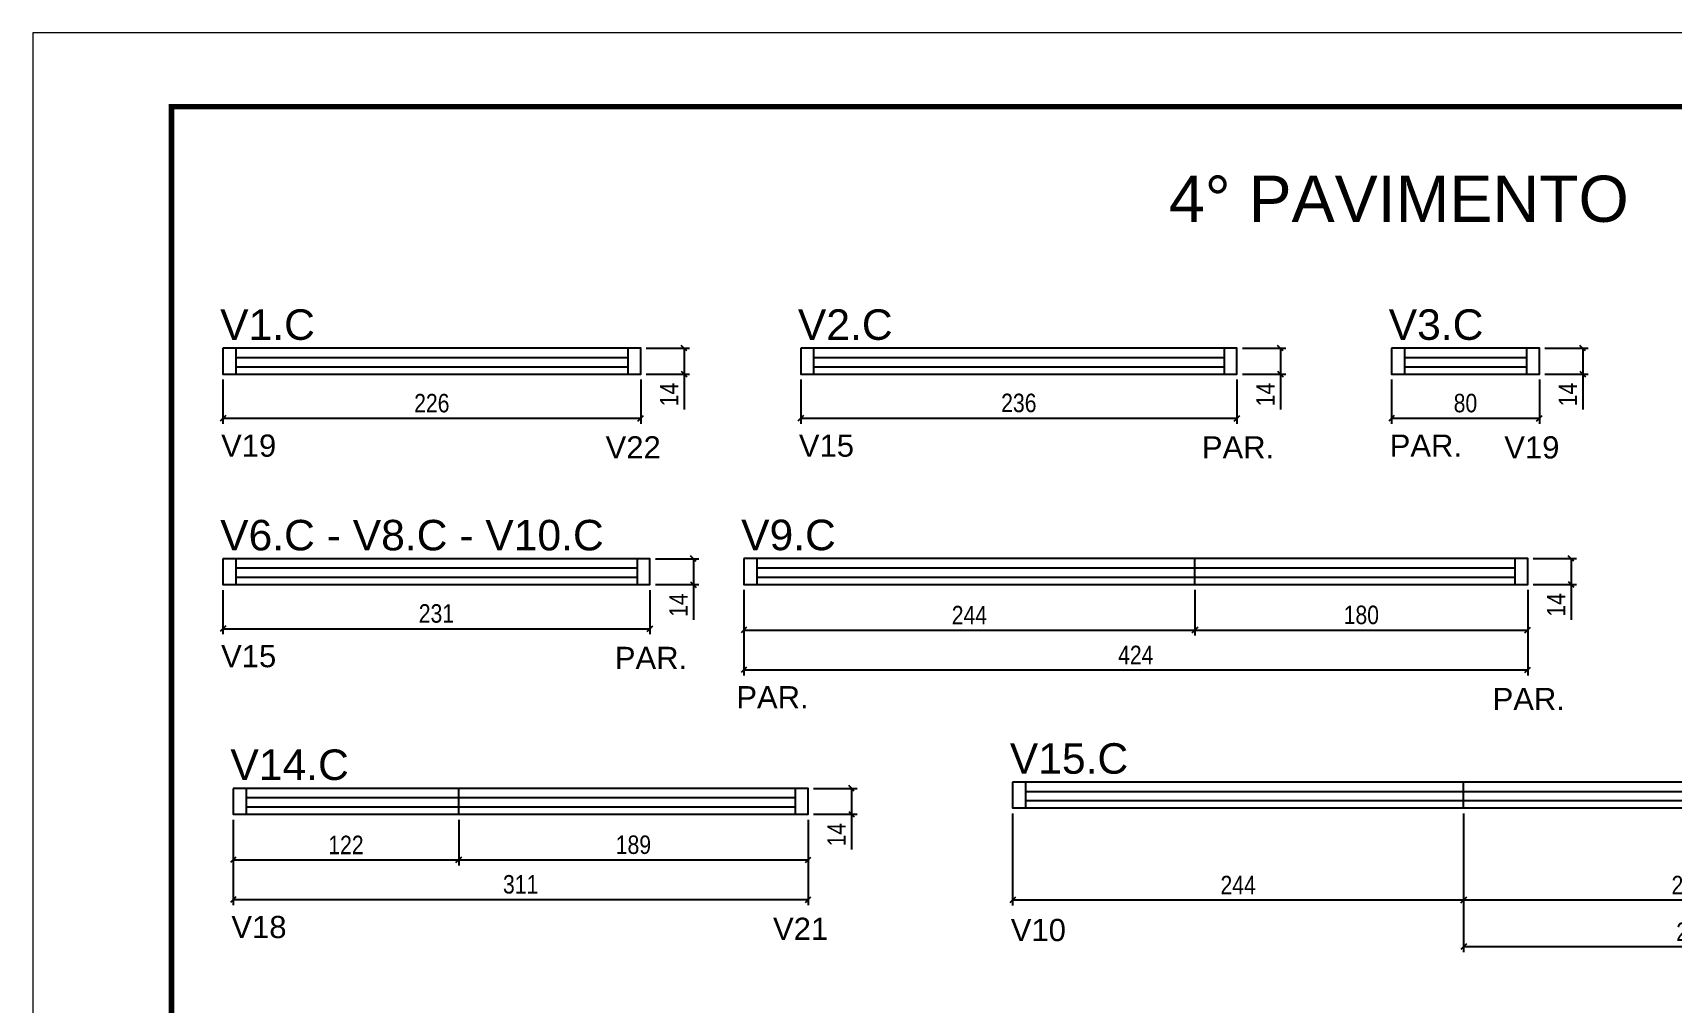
# Model space of a CAD drawing. Extents: x 2489 to 8743, y 745 to 4092.
# Drawn here: x 5673 to 6560, y 2419 to 2944 of the extents above; entities that cross this region are included whole.
import ezdxf

# ---------------------------------------------------------------- set-up
doc = ezdxf.new("R2010")
doc.units = 0
doc.linetypes.add('DASHED', pattern=[0.75, 0.5, -0.25])
for name, color, linetype in [('5', 5, 'Continuous'), ('COTA', 241, 'Continuous'), ('NOMENCLATURA', 7, 'Continuous'), ('Painéis', 200, 'Continuous'), ('SARR_2.2x7', 40, 'Continuous'), ('SARR_EDITAR', 141, 'Continuous')]:
    doc.layers.add(name, color=color, linetype=linetype)
doc.layers.add('Folhas', color=255, linetype='Continuous', lineweight=9)
doc.layers.add('SARRAFO DE PRESSAO', color=251, linetype='DASHED', lineweight=9)
doc.styles.add('ARIAL', font='arial.ttf')
doc.styles.add('COTA TECNICA', font='techl___.ttf', dxfattribs={"height": 10})
doc.styles.add('COTA TECNICA-50', font='techl___.ttf', dxfattribs={"height": 10})
doc.styles.get("Standard").update_dxf_attribs({"font": 'arial.ttf'})
doc.dimstyles.new('COTA PAINEL-50', dxfattribs={"dimtxt": 10, "dimasz": 3, "dimexe": 3, "dimexo": 3, "dimgap": 3, "dimtad": 1, "dimdec": 1, "dimzin": 12, "dimdsep": 46, "dimtxsty": 'COTA TECNICA-50', "dimblk1": 'OBLIQUE', "dimblk2": 'OBLIQUE', "dimsah": 1, "dimcen": 0.9, "dimclrd": 4, "dimclre": 4, "dimclrt": 240, "dimadec": 1, "dimazin": 3, "dimtfac": 1, "dimtdec": 1, "dimtmove": 0, "dimatfit": 3, "dimfxl": 1, "dimtolj": 1, "dimtzin": 12, "dimarcsym": 0})
doc.dimstyles.new('PAINEL', dxfattribs={"dimtxt": 10, "dimasz": 3, "dimexe": 3, "dimexo": 3, "dimgap": 3, "dimtad": 1, "dimdec": 1, "dimzin": 12, "dimdsep": 46, "dimtxsty": 'COTA TECNICA', "dimblk1": 'OBLIQUE', "dimblk2": 'OBLIQUE', "dimsah": 1, "dimcen": 0.9, "dimclrd": 4, "dimclre": 4, "dimclrt": 240, "dimadec": 1, "dimazin": 3, "dimtfac": 1, "dimtdec": 1, "dimtmove": 0, "dimatfit": 3, "dimfxl": 1, "dimtolj": 1, "dimtzin": 12, "dimarcsym": 0})

# ---------------------------------------------------------------- blocks, each defined once
blk = doc.blocks.new('9999999999')
at = {"layer": 'Folhas'}
blk.add_lwpolyline([(98138.98, 34190.21), (99623.98, 34190.21), (99623.98, 35240.21), (98138.98, 35240.21)], close=True, dxfattribs=at)
at = {"layer": 'Folhas', "color": 30, "const_width": 3}
blk.add_lwpolyline([(98213.98, 34230.21), (99583.98, 34230.21), (99583.98, 35200.21), (98213.98, 35200.21)], close=True, dxfattribs=at)
blk = doc.blocks.new('_Oblique')
at = {"color": 0, "linetype": 'ByBlock', "lineweight": -2}
blk.add_line((-0.5, -0.5), (0.5, 0.5), dxfattribs=at)
blk = doc.blocks.new('*D105')
at = {"layer": 'COTA', "color": 4, "linetype": 'ByBlock', "lineweight": -2, "transparency": 16777216}
for p, q in [((5775.81, 2755.89), (5775.81, 2732.01)), ((6001.81, 2755.89), (6001.81, 2732.01)), ((5775.81, 2735.01), (6001.81, 2735.01))]:
    blk.add_line(p, q, dxfattribs=at)
at = {"layer": 'Defpoints', "color": 0, "linetype": 'ByBlock', "transparency": 16777216}
for p in [(5775.81, 2758.89), (6001.81, 2758.89), (6001.81, 2735.01)]:
    blk.add_point(p, dxfattribs=at)
at = {"layer": 'COTA', "color": 4, "linetype": 'ByBlock', "lineweight": -2, "transparency": 16777216, "xscale": 3, "yscale": 3, "zscale": 3, "rotation": 180}
blk.add_blockref('_Oblique', (5775.81, 2735.01), dxfattribs=at)
at = {"layer": 'COTA', "color": 4, "linetype": 'ByBlock', "lineweight": -2, "transparency": 16777216, "xscale": 3, "yscale": 3, "zscale": 3}
blk.add_blockref('_Oblique', (6001.81, 2735.01), dxfattribs=at)
at = {"layer": 'COTA', "color": 240, "linetype": 'ByBlock', "transparency": 16777216, "insert": (5888.81, 2743.12), "char_height": 10, "attachment_point": 5, "style": 'COTA TECNICA-50'}
blk.add_mtext('\\A1;226', dxfattribs=at)
blk = doc.blocks.new('*D106')
at = {"layer": 'COTA', "color": 4, "lineweight": -2, "transparency": 16777216}
for p, q in [((6004.81, 2772.89), (6028.29, 2772.89)), ((6025.29, 2772.89), (6025.29, 2758.89)), ((6004.81, 2758.89), (6028.29, 2758.89)), ((6025.29, 2758.89), (6025.29, 2739.78))]:
    blk.add_line(p, q, dxfattribs=at)
at = {"layer": 'Defpoints', "color": 0, "transparency": 16777216}
for p in [(6001.81, 2772.89), (6001.81, 2758.89), (6025.29, 2758.89)]:
    blk.add_point(p, dxfattribs=at)
at = {"layer": 'COTA', "color": 4, "lineweight": -2, "transparency": 16777216, "xscale": 3, "yscale": 3, "zscale": 3}
for p, rotation in [((6025.29, 2772.89), 90), ((6025.29, 2758.89), 270)]:
    blk.add_blockref('_Oblique', p, dxfattribs=dict(at, rotation=rotation))
at = {"layer": 'COTA', "color": 240, "transparency": 16777216, "insert": (6017.21, 2747.83), "char_height": 10, "attachment_point": 5, "rotation": 90, "style": 'COTA TECNICA'}
blk.add_mtext('\\A1;14', dxfattribs=at)
blk = doc.blocks.new('*D107')
at = {"layer": 'COTA', "color": 4, "linetype": 'ByBlock', "lineweight": -2, "transparency": 16777216}
for p, q in [((6088.35, 2755.89), (6088.35, 2732.01)), ((6324.35, 2755.89), (6324.35, 2732.01)), ((6088.35, 2735.01), (6324.35, 2735.01))]:
    blk.add_line(p, q, dxfattribs=at)
at = {"layer": 'Defpoints', "color": 0, "linetype": 'ByBlock', "transparency": 16777216}
for p in [(6088.35, 2758.89), (6324.35, 2758.89), (6324.35, 2735.01)]:
    blk.add_point(p, dxfattribs=at)
at = {"layer": 'COTA', "color": 4, "linetype": 'ByBlock', "lineweight": -2, "transparency": 16777216, "xscale": 3, "yscale": 3, "zscale": 3, "rotation": 180}
blk.add_blockref('_Oblique', (6088.35, 2735.01), dxfattribs=at)
at = {"layer": 'COTA', "color": 4, "linetype": 'ByBlock', "lineweight": -2, "transparency": 16777216, "xscale": 3, "yscale": 3, "zscale": 3}
blk.add_blockref('_Oblique', (6324.35, 2735.01), dxfattribs=at)
at = {"layer": 'COTA', "color": 240, "linetype": 'ByBlock', "transparency": 16777216, "insert": (6206.35, 2743.23), "char_height": 10, "attachment_point": 5, "style": 'COTA TECNICA-50'}
blk.add_mtext('\\A1;236', dxfattribs=at)
blk = doc.blocks.new('*D185')
at = {"layer": 'COTA', "color": 4, "lineweight": -2, "transparency": 16777216}
for p, q in [((6327.35, 2772.89), (6350.82, 2772.89)), ((6347.82, 2772.89), (6347.82, 2758.89)), ((6327.35, 2758.89), (6350.82, 2758.89)), ((6347.82, 2758.89), (6347.82, 2739.78))]:
    blk.add_line(p, q, dxfattribs=at)
at = {"layer": 'Defpoints', "color": 0, "transparency": 16777216}
for p in [(6324.35, 2772.89), (6324.35, 2758.89), (6347.82, 2758.89)]:
    blk.add_point(p, dxfattribs=at)
at = {"layer": 'COTA', "color": 4, "lineweight": -2, "transparency": 16777216, "xscale": 3, "yscale": 3, "zscale": 3}
for p, rotation in [((6347.82, 2772.89), 90), ((6347.82, 2758.89), 270)]:
    blk.add_blockref('_Oblique', p, dxfattribs=dict(at, rotation=rotation))
at = {"layer": 'COTA', "color": 240, "transparency": 16777216, "insert": (6339.75, 2747.83), "char_height": 10, "attachment_point": 5, "rotation": 90, "style": 'COTA TECNICA'}
blk.add_mtext('\\A1;14', dxfattribs=at)
blk = doc.blocks.new('*D186')
at = {"layer": 'COTA', "color": 4, "linetype": 'ByBlock', "lineweight": -2, "transparency": 16777216}
for p, q in [((6407.94, 2755.89), (6407.94, 2732.01)), ((6487.94, 2755.89), (6487.94, 2732.01)), ((6407.94, 2735.01), (6487.94, 2735.01))]:
    blk.add_line(p, q, dxfattribs=at)
at = {"layer": 'Defpoints', "color": 0, "linetype": 'ByBlock', "transparency": 16777216}
for p in [(6407.94, 2758.89), (6487.94, 2758.89), (6487.94, 2735.01)]:
    blk.add_point(p, dxfattribs=at)
at = {"layer": 'COTA', "color": 4, "linetype": 'ByBlock', "lineweight": -2, "transparency": 16777216, "xscale": 3, "yscale": 3, "zscale": 3, "rotation": 180}
blk.add_blockref('_Oblique', (6407.94, 2735.01), dxfattribs=at)
at = {"layer": 'COTA', "color": 4, "linetype": 'ByBlock', "lineweight": -2, "transparency": 16777216, "xscale": 3, "yscale": 3, "zscale": 3}
blk.add_blockref('_Oblique', (6487.94, 2735.01), dxfattribs=at)
at = {"layer": 'COTA', "color": 240, "linetype": 'ByBlock', "transparency": 16777216, "insert": (6447.94, 2743.14), "char_height": 10, "attachment_point": 5, "style": 'COTA TECNICA-50'}
blk.add_mtext('\\A1;80', dxfattribs=at)
blk = doc.blocks.new('*D187')
at = {"layer": 'COTA', "color": 4, "lineweight": -2, "transparency": 16777216}
for p, q in [((6490.94, 2772.89), (6514.41, 2772.89)), ((6511.41, 2772.89), (6511.41, 2758.89)), ((6490.94, 2758.89), (6514.41, 2758.89)), ((6511.41, 2758.89), (6511.41, 2739.78))]:
    blk.add_line(p, q, dxfattribs=at)
at = {"layer": 'Defpoints', "color": 0, "transparency": 16777216}
for p in [(6487.94, 2772.89), (6487.94, 2758.89), (6511.41, 2758.89)]:
    blk.add_point(p, dxfattribs=at)
at = {"layer": 'COTA', "color": 4, "lineweight": -2, "transparency": 16777216, "xscale": 3, "yscale": 3, "zscale": 3}
for p, rotation in [((6511.41, 2772.89), 90), ((6511.41, 2758.89), 270)]:
    blk.add_blockref('_Oblique', p, dxfattribs=dict(at, rotation=rotation))
at = {"layer": 'COTA', "color": 240, "transparency": 16777216, "insert": (6503.34, 2747.83), "char_height": 10, "attachment_point": 5, "rotation": 90, "style": 'COTA TECNICA'}
blk.add_mtext('\\A1;14', dxfattribs=at)
blk = doc.blocks.new('*D192')
at = {"layer": 'COTA', "color": 4, "linetype": 'ByBlock', "lineweight": -2, "transparency": 16777216}
for p, q in [((5775.81, 2641.99), (5775.81, 2618.11)), ((6006.81, 2641.99), (6006.81, 2618.11)), ((5775.81, 2621.11), (6006.81, 2621.11))]:
    blk.add_line(p, q, dxfattribs=at)
at = {"layer": 'Defpoints', "color": 0, "linetype": 'ByBlock', "transparency": 16777216}
for p in [(5775.81, 2644.99), (6006.81, 2644.99), (6006.81, 2621.11)]:
    blk.add_point(p, dxfattribs=at)
at = {"layer": 'COTA', "color": 4, "linetype": 'ByBlock', "lineweight": -2, "transparency": 16777216, "xscale": 3, "yscale": 3, "zscale": 3, "rotation": 180}
blk.add_blockref('_Oblique', (5775.81, 2621.11), dxfattribs=at)
at = {"layer": 'COTA', "color": 4, "linetype": 'ByBlock', "lineweight": -2, "transparency": 16777216, "xscale": 3, "yscale": 3, "zscale": 3}
blk.add_blockref('_Oblique', (6006.81, 2621.11), dxfattribs=at)
at = {"layer": 'COTA', "color": 240, "linetype": 'ByBlock', "transparency": 16777216, "insert": (5891.31, 2629.33), "char_height": 10, "attachment_point": 5, "style": 'COTA TECNICA-50'}
blk.add_mtext('\\A1;231', dxfattribs=at)
blk = doc.blocks.new('*D193')
at = {"layer": 'COTA', "color": 4, "lineweight": -2, "transparency": 16777216}
for p, q in [((6009.81, 2658.99), (6033.29, 2658.99)), ((6030.29, 2658.99), (6030.29, 2644.99)), ((6009.81, 2644.99), (6033.29, 2644.99)), ((6030.29, 2644.99), (6030.29, 2625.88))]:
    blk.add_line(p, q, dxfattribs=at)
at = {"layer": 'Defpoints', "color": 0, "transparency": 16777216}
for p in [(6006.81, 2658.99), (6006.81, 2644.99), (6030.29, 2644.99)]:
    blk.add_point(p, dxfattribs=at)
at = {"layer": 'COTA', "color": 4, "lineweight": -2, "transparency": 16777216, "xscale": 3, "yscale": 3, "zscale": 3}
for p, rotation in [((6030.29, 2658.99), 90), ((6030.29, 2644.99), 270)]:
    blk.add_blockref('_Oblique', p, dxfattribs=dict(at, rotation=rotation))
at = {"layer": 'COTA', "color": 240, "transparency": 16777216, "insert": (6022.21, 2633.93), "char_height": 10, "attachment_point": 5, "rotation": 90, "style": 'COTA TECNICA'}
blk.add_mtext('\\A1;14', dxfattribs=at)
blk = doc.blocks.new('*D196')
at = {"layer": 'COTA', "color": 4, "linetype": 'ByBlock', "lineweight": -2, "transparency": 16777216}
for p, q in [((6057.62, 2642.1), (6057.62, 2595.88)), ((6481.62, 2642.1), (6481.62, 2595.88)), ((6057.62, 2598.88), (6481.62, 2598.88))]:
    blk.add_line(p, q, dxfattribs=at)
at = {"layer": 'Defpoints', "color": 0, "linetype": 'ByBlock', "transparency": 16777216}
for p in [(6057.62, 2645.1), (6481.62, 2645.1), (6481.62, 2598.88)]:
    blk.add_point(p, dxfattribs=at)
at = {"layer": 'COTA', "color": 4, "linetype": 'ByBlock', "lineweight": -2, "transparency": 16777216, "xscale": 3, "yscale": 3, "zscale": 3, "rotation": 180}
blk.add_blockref('_Oblique', (6057.62, 2598.88), dxfattribs=at)
at = {"layer": 'COTA', "color": 4, "linetype": 'ByBlock', "lineweight": -2, "transparency": 16777216, "xscale": 3, "yscale": 3, "zscale": 3}
blk.add_blockref('_Oblique', (6481.62, 2598.88), dxfattribs=at)
at = {"layer": 'COTA', "color": 240, "linetype": 'ByBlock', "transparency": 16777216, "insert": (6269.62, 2606.95), "char_height": 10, "attachment_point": 5, "style": 'COTA TECNICA-50'}
blk.add_mtext('\\A1;424', dxfattribs=at)
blk = doc.blocks.new('*D197')
at = {"layer": 'COTA', "color": 4, "lineweight": -2, "transparency": 16777216}
for p, q in [((6484.62, 2659.1), (6508.1, 2659.1)), ((6505.1, 2659.1), (6505.1, 2645.1)), ((6484.62, 2645.1), (6508.1, 2645.1)), ((6505.1, 2645.1), (6505.1, 2625.98))]:
    blk.add_line(p, q, dxfattribs=at)
at = {"layer": 'Defpoints', "color": 0, "transparency": 16777216}
for p in [(6481.62, 2659.1), (6481.62, 2645.1), (6505.1, 2645.1)]:
    blk.add_point(p, dxfattribs=at)
at = {"layer": 'COTA', "color": 4, "lineweight": -2, "transparency": 16777216, "xscale": 3, "yscale": 3, "zscale": 3}
for p, rotation in [((6505.1, 2659.1), 90), ((6505.1, 2645.1), 270)]:
    blk.add_blockref('_Oblique', p, dxfattribs=dict(at, rotation=rotation))
at = {"layer": 'COTA', "color": 240, "transparency": 16777216, "insert": (6497.03, 2634.04), "char_height": 10, "attachment_point": 5, "rotation": 90, "style": 'COTA TECNICA'}
blk.add_mtext('\\A1;14', dxfattribs=at)
blk = doc.blocks.new('*D48')
at = {"layer": 'Defpoints', "color": 0, "transparency": 16777216}
for p in [(6057.62, 2645.1), (6301.62, 2645.1), (6301.62, 2620.43)]:
    blk.add_point(p, dxfattribs=at)
at = {"layer": 'Painéis', "color": 4, "lineweight": -2, "transparency": 16777216}
for p, q in [((6057.62, 2642.1), (6057.62, 2617.43)), ((6301.62, 2642.1), (6301.62, 2617.43)), ((6057.62, 2620.43), (6301.62, 2620.43))]:
    blk.add_line(p, q, dxfattribs=at)
at = {"layer": 'Painéis', "color": 4, "lineweight": -2, "transparency": 16777216, "xscale": 3, "yscale": 3, "zscale": 3, "rotation": 180}
blk.add_blockref('_Oblique', (6057.62, 2620.43), dxfattribs=at)
at = {"layer": 'Painéis', "color": 4, "lineweight": -2, "transparency": 16777216, "xscale": 3, "yscale": 3, "zscale": 3}
blk.add_blockref('_Oblique', (6301.62, 2620.43), dxfattribs=at)
at = {"layer": 'Painéis', "color": 240, "transparency": 16777216, "insert": (6179.62, 2628.5), "char_height": 10, "attachment_point": 5, "style": 'COTA TECNICA'}
blk.add_mtext('\\A1;244', dxfattribs=at)
blk = doc.blocks.new('*D49')
at = {"layer": 'Defpoints', "color": 0, "transparency": 16777216}
for p in [(6301.62, 2645.1), (6481.62, 2645.1), (6481.62, 2620.43)]:
    blk.add_point(p, dxfattribs=at)
at = {"layer": 'Painéis', "color": 4, "lineweight": -2, "transparency": 16777216}
for p, q in [((6301.62, 2642.1), (6301.62, 2617.43)), ((6481.62, 2642.1), (6481.62, 2617.43)), ((6301.62, 2620.43), (6481.62, 2620.43))]:
    blk.add_line(p, q, dxfattribs=at)
at = {"layer": 'Painéis', "color": 4, "lineweight": -2, "transparency": 16777216, "xscale": 3, "yscale": 3, "zscale": 3, "rotation": 180}
blk.add_blockref('_Oblique', (6301.62, 2620.43), dxfattribs=at)
at = {"layer": 'Painéis', "color": 4, "lineweight": -2, "transparency": 16777216, "xscale": 3, "yscale": 3, "zscale": 3}
blk.add_blockref('_Oblique', (6481.62, 2620.43), dxfattribs=at)
at = {"layer": 'Painéis', "color": 240, "transparency": 16777216, "insert": (6391.62, 2628.55), "char_height": 10, "attachment_point": 5, "style": 'COTA TECNICA'}
blk.add_mtext('\\A1;180', dxfattribs=at)
blk = doc.blocks.new('*D200')
at = {"layer": 'COTA', "color": 4, "linetype": 'ByBlock', "lineweight": -2, "transparency": 16777216}
for p, q in [((5781.37, 2517.78), (5781.37, 2471.57)), ((6092.37, 2517.78), (6092.37, 2471.57)), ((5781.37, 2474.57), (6092.37, 2474.57))]:
    blk.add_line(p, q, dxfattribs=at)
at = {"layer": 'Defpoints', "color": 0, "linetype": 'ByBlock', "transparency": 16777216}
for p in [(5781.37, 2520.78), (6092.37, 2520.78), (6092.37, 2474.57)]:
    blk.add_point(p, dxfattribs=at)
at = {"layer": 'COTA', "color": 4, "linetype": 'ByBlock', "lineweight": -2, "transparency": 16777216, "xscale": 3, "yscale": 3, "zscale": 3, "rotation": 180}
blk.add_blockref('_Oblique', (5781.37, 2474.57), dxfattribs=at)
at = {"layer": 'COTA', "color": 4, "linetype": 'ByBlock', "lineweight": -2, "transparency": 16777216, "xscale": 3, "yscale": 3, "zscale": 3}
blk.add_blockref('_Oblique', (6092.37, 2474.57), dxfattribs=at)
at = {"layer": 'COTA', "color": 240, "linetype": 'ByBlock', "transparency": 16777216, "insert": (5936.87, 2482.79), "char_height": 10, "attachment_point": 5, "style": 'COTA TECNICA-50'}
blk.add_mtext('\\A1;311', dxfattribs=at)
blk = doc.blocks.new('*D201')
at = {"layer": 'COTA', "color": 4, "lineweight": -2, "transparency": 16777216}
for p, q in [((6095.37, 2534.78), (6118.84, 2534.78)), ((6115.84, 2534.78), (6115.84, 2520.78)), ((6095.37, 2520.78), (6118.84, 2520.78)), ((6115.84, 2520.78), (6115.84, 2501.66))]:
    blk.add_line(p, q, dxfattribs=at)
at = {"layer": 'Defpoints', "color": 0, "transparency": 16777216}
for p in [(6092.37, 2534.78), (6092.37, 2520.78), (6115.84, 2520.78)]:
    blk.add_point(p, dxfattribs=at)
at = {"layer": 'COTA', "color": 4, "lineweight": -2, "transparency": 16777216, "xscale": 3, "yscale": 3, "zscale": 3}
for p, rotation in [((6115.84, 2534.78), 90), ((6115.84, 2520.78), 270)]:
    blk.add_blockref('_Oblique', p, dxfattribs=dict(at, rotation=rotation))
at = {"layer": 'COTA', "color": 240, "transparency": 16777216, "insert": (6107.77, 2509.72), "char_height": 10, "attachment_point": 5, "rotation": 90, "style": 'COTA TECNICA'}
blk.add_mtext('\\A1;14', dxfattribs=at)
blk = doc.blocks.new('*D50')
at = {"layer": 'Defpoints', "color": 0, "transparency": 16777216}
for p in [(5781.37, 2520.78), (5903.37, 2520.78), (5903.37, 2496.12)]:
    blk.add_point(p, dxfattribs=at)
at = {"layer": 'Painéis', "color": 4, "lineweight": -2, "transparency": 16777216}
for p, q in [((5781.37, 2517.78), (5781.37, 2493.12)), ((5903.37, 2517.78), (5903.37, 2493.12)), ((5781.37, 2496.12), (5903.37, 2496.12))]:
    blk.add_line(p, q, dxfattribs=at)
at = {"layer": 'Painéis', "color": 4, "lineweight": -2, "transparency": 16777216, "xscale": 3, "yscale": 3, "zscale": 3, "rotation": 180}
blk.add_blockref('_Oblique', (5781.37, 2496.12), dxfattribs=at)
at = {"layer": 'Painéis', "color": 4, "lineweight": -2, "transparency": 16777216, "xscale": 3, "yscale": 3, "zscale": 3}
blk.add_blockref('_Oblique', (5903.37, 2496.12), dxfattribs=at)
at = {"layer": 'Painéis', "color": 240, "transparency": 16777216, "insert": (5842.37, 2504.17), "char_height": 10, "attachment_point": 5, "style": 'COTA TECNICA'}
blk.add_mtext('\\A1;122', dxfattribs=at)
blk = doc.blocks.new('*D51')
at = {"layer": 'Defpoints', "color": 0, "transparency": 16777216}
for p in [(5903.37, 2520.78), (6092.37, 2520.78), (6092.37, 2496.12)]:
    blk.add_point(p, dxfattribs=at)
at = {"layer": 'Painéis', "color": 4, "lineweight": -2, "transparency": 16777216}
for p, q in [((5903.37, 2517.78), (5903.37, 2493.12)), ((6092.37, 2517.78), (6092.37, 2493.12)), ((5903.37, 2496.12), (6092.37, 2496.12))]:
    blk.add_line(p, q, dxfattribs=at)
at = {"layer": 'Painéis', "color": 4, "lineweight": -2, "transparency": 16777216, "xscale": 3, "yscale": 3, "zscale": 3, "rotation": 180}
blk.add_blockref('_Oblique', (5903.37, 2496.12), dxfattribs=at)
at = {"layer": 'Painéis', "color": 4, "lineweight": -2, "transparency": 16777216, "xscale": 3, "yscale": 3, "zscale": 3}
blk.add_blockref('_Oblique', (6092.37, 2496.12), dxfattribs=at)
at = {"layer": 'Painéis', "color": 240, "transparency": 16777216, "insert": (5997.87, 2504.22), "char_height": 10, "attachment_point": 5, "style": 'COTA TECNICA'}
blk.add_mtext('\\A1;189', dxfattribs=at)
blk = doc.blocks.new('*D16')
at = {"layer": 'Defpoints', "color": 0, "transparency": 16777216}
for p in [(6202.98, 2524.16), (6446.98, 2524.16), (6446.98, 2474.4)]:
    blk.add_point(p, dxfattribs=at)
at = {"layer": 'Painéis', "color": 4, "lineweight": -2, "transparency": 16777216}
for p, q in [((6202.98, 2521.16), (6202.98, 2471.4)), ((6446.98, 2521.16), (6446.98, 2471.4)), ((6202.98, 2474.4), (6446.98, 2474.4))]:
    blk.add_line(p, q, dxfattribs=at)
at = {"layer": 'Painéis', "color": 4, "lineweight": -2, "transparency": 16777216, "xscale": 3, "yscale": 3, "zscale": 3, "rotation": 180}
blk.add_blockref('_Oblique', (6202.98, 2474.4), dxfattribs=at)
at = {"layer": 'Painéis', "color": 4, "lineweight": -2, "transparency": 16777216, "xscale": 3, "yscale": 3, "zscale": 3}
blk.add_blockref('_Oblique', (6446.98, 2474.4), dxfattribs=at)
at = {"layer": 'Painéis', "color": 240, "transparency": 16777216, "insert": (6324.98, 2482.47), "char_height": 10, "attachment_point": 5, "style": 'COTA TECNICA'}
blk.add_mtext('\\A1;244', dxfattribs=at)
blk = doc.blocks.new('*D115')
at = {"layer": 'Defpoints', "color": 0, "transparency": 16777216}
for p in [(6446.98, 2524.16), (6690.98, 2524.16), (6690.98, 2474.4)]:
    blk.add_point(p, dxfattribs=at)
at = {"layer": 'Painéis', "color": 4, "lineweight": -2, "transparency": 16777216}
for p, q in [((6446.98, 2521.16), (6446.98, 2471.4)), ((6690.98, 2521.16), (6690.98, 2471.4)), ((6446.98, 2474.4), (6690.98, 2474.4))]:
    blk.add_line(p, q, dxfattribs=at)
at = {"layer": 'Painéis', "color": 4, "lineweight": -2, "transparency": 16777216, "xscale": 3, "yscale": 3, "zscale": 3, "rotation": 180}
blk.add_blockref('_Oblique', (6446.98, 2474.4), dxfattribs=at)
at = {"layer": 'Painéis', "color": 4, "lineweight": -2, "transparency": 16777216, "xscale": 3, "yscale": 3, "zscale": 3}
blk.add_blockref('_Oblique', (6690.98, 2474.4), dxfattribs=at)
at = {"layer": 'Painéis', "color": 240, "transparency": 16777216, "insert": (6568.98, 2482.47), "char_height": 10, "attachment_point": 5, "style": 'COTA TECNICA'}
blk.add_mtext('\\A1;244', dxfattribs=at)
blk = doc.blocks.new('*D116')
at = {"layer": 'Defpoints', "color": 0, "transparency": 16777216}
for p in [(6446.98, 2524.16), (6690.98, 2524.16), (6690.98, 2449.14)]:
    blk.add_point(p, dxfattribs=at)
at = {"layer": 'Painéis', "color": 4, "lineweight": -2, "transparency": 16777216}
for p, q in [((6446.98, 2521.16), (6446.98, 2446.14)), ((6690.98, 2521.16), (6690.98, 2446.14)), ((6446.98, 2449.14), (6690.98, 2449.14))]:
    blk.add_line(p, q, dxfattribs=at)
at = {"layer": 'Painéis', "color": 4, "lineweight": -2, "transparency": 16777216, "xscale": 3, "yscale": 3, "zscale": 3, "rotation": 180}
blk.add_blockref('_Oblique', (6446.98, 2449.14), dxfattribs=at)
at = {"layer": 'Painéis', "color": 4, "lineweight": -2, "transparency": 16777216, "xscale": 3, "yscale": 3, "zscale": 3}
blk.add_blockref('_Oblique', (6690.98, 2449.14), dxfattribs=at)
at = {"layer": 'Painéis', "color": 240, "transparency": 16777216, "insert": (6568.98, 2457.2), "char_height": 10, "attachment_point": 5, "style": 'COTA TECNICA'}
blk.add_mtext('\\A1;2X', dxfattribs=at)

msp = doc.modelspace()

# ---------------------------------------------------------------- linework, layer by layer
at = {"layer": 'Painéis'}
for p, q in [((6301.62, 2645.1), (6301.62, 2659.1)), ((6446.98, 2524.16), (6446.98, 2538.16)), ((5903.37, 2520.78), (5903.37, 2534.78))]:
    msp.add_line(p, q, dxfattribs=at)
at = {"layer": 'Painéis', "linetype": 'ByBlock'}
for points in [[(5775.81, 2772.89), (5775.81, 2758.89), (6001.81, 2758.89), (6001.81, 2772.89)], [(6088.35, 2772.89), (6088.35, 2758.89), (6324.35, 2758.89), (6324.35, 2772.89)], [(6407.94, 2772.89), (6407.94, 2758.89), (6487.94, 2758.89), (6487.94, 2772.89)], [(5775.81, 2658.99), (5775.81, 2644.99), (6006.81, 2644.99), (6006.81, 2658.99)], [(6057.62, 2659.1), (6057.62, 2645.1), (6481.62, 2645.1), (6481.62, 2659.1)], [(6202.98, 2538.16), (6202.98, 2524.16), (6962.98, 2524.16), (6962.98, 2538.16)], [(5781.37, 2534.78), (5781.37, 2520.78), (6092.37, 2520.78), (6092.37, 2534.78)]]:
    msp.add_lwpolyline(points, close=True, dxfattribs=at)
at = {"layer": 'SARR_2.2x7', "linetype": 'Continuous'}
for p, q in [((5782.81, 2772.89), (5782.81, 2758.89)), ((5994.81, 2772.89), (5994.81, 2758.89)), ((6095.35, 2772.89), (6095.35, 2758.89)), ((6317.35, 2772.89), (6317.35, 2758.89)), ((6414.94, 2772.89), (6414.94, 2758.89)), ((6480.94, 2772.89), (6480.94, 2758.89)), ((5782.81, 2658.99), (5782.81, 2644.99)), ((5999.81, 2658.99), (5999.81, 2644.99)), ((6064.62, 2659.1), (6064.62, 2645.1)), ((6474.62, 2659.1), (6474.62, 2645.1)), ((6209.98, 2538.16), (6209.98, 2524.16)), ((5788.37, 2534.78), (5788.37, 2520.78)), ((6085.37, 2534.78), (6085.37, 2520.78))]:
    msp.add_line(p, q, dxfattribs=at)
at = {"layer": 'SARR_EDITAR', "linetype": 'Continuous'}
for p, q in [((5782.81, 2767.89), (5994.81, 2767.89)), ((6095.35, 2767.89), (6317.35, 2767.89)), ((6414.94, 2767.89), (6480.94, 2767.89)), ((5782.81, 2762.89), (5994.81, 2762.89)), ((6095.35, 2762.89), (6317.35, 2762.89)), ((6414.94, 2762.89), (6480.94, 2762.89)), ((5782.81, 2653.99), (5999.81, 2653.99)), ((6064.62, 2654.1), (6301.62, 2654.1)), ((6301.62, 2654.1), (6474.62, 2654.1)), ((5782.81, 2648.99), (5999.81, 2648.99)), ((6064.62, 2649.1), (6301.62, 2649.1)), ((6301.62, 2649.1), (6474.62, 2649.1)), ((5788.37, 2529.78), (6085.37, 2529.78)), ((6209.98, 2533.16), (6690.98, 2533.16)), ((6209.98, 2528.16), (6690.98, 2528.16)), ((5788.37, 2524.78), (6085.37, 2524.78))]:
    msp.add_line(p, q, dxfattribs=at)

# ---------------------------------------------------------------- block references
at = {"layer": 'SARRAFO DE PRESSAO', "color": 6, "linetype": 'ByBlock'}
msp.add_blockref('9999999999', (-92466.01, -32296.67), dxfattribs=at)

# ---------------------------------------------------------------- texts
at = {"color": 0, "linetype": 'Continuous', "ltscale": 5, "style": 'ARIAL'}
msp.add_text('4° PAVIMENTO', height=25, dxfattribs=at).set_placement((6287.53, 2841.24))
at = {"layer": '5', "linetype": 'Continuous'}
for s, p in [('V19', (5774.84, 2714.2)), ('V22', (5982.83, 2713.24)), ('V15', (6087.38, 2714.2)), ('PAR.', (6305.37, 2713.24)), ('PAR.', (6406.97, 2714.2)), ('V19', (6468.96, 2713.24)), ('V15', (5774.84, 2600.3)), ('PAR.', (5987.83, 2599.34)), ('PAR.', (6053.53, 2578.07)), ('PAR.', (6462.64, 2577.11)), ('V18', (5780.4, 2453.76)), ('V21', (6073.39, 2452.8)), ('V10', (6202, 2452.15))]:
    msp.add_text(s, height=12, rotation=359.99996, dxfattribs=at).set_placement(p)
at = {"layer": 'NOMENCLATURA', "linetype": 'Continuous'}
for s, p in [('V1.C', (5774.32, 2777.42)), ('V2.C', (6086.85, 2777.42)), ('V3.C', (6406.44, 2777.42)), ('V6.C - V8.C - V10.C', (5774.32, 2663.52)), ('V9.C', (6056.13, 2663.62)), ('V14.C', (5779.87, 2539.31)), ('V15.C', (6201.48, 2542.69))]:
    msp.add_text(s, height=16.5, dxfattribs=at).set_placement(p)

# ---------------------------------------------------------------- dimensions: what is measured, and where the dimension line sits
at = {"layer": 'COTA'}
for base, p1, p2, picture, middle in [((6025.29, 2758.89), (6001.81, 2772.89), (6001.81, 2758.89), '*D106', (6017.21, 2747.83)), ((6347.82, 2758.89), (6324.35, 2772.89), (6324.35, 2758.89), '*D185', (6339.75, 2747.83)), ((6511.41, 2758.89), (6487.94, 2772.89), (6487.94, 2758.89), '*D187', (6503.34, 2747.83)), ((6030.29, 2644.99), (6006.81, 2658.99), (6006.81, 2644.99), '*D193', (6022.21, 2633.93)), ((6505.1, 2645.1), (6481.62, 2659.1), (6481.62, 2645.1), '*D197', (6497.03, 2634.04)), ((6115.84, 2520.78), (6092.37, 2534.78), (6092.37, 2520.78), '*D201', (6107.77, 2509.72))]:
    dim = msp.add_linear_dim(base=base, p1=p1, p2=p2, angle=90, dimstyle='PAINEL', dxfattribs=at)
    dim.commit()
    dim.dimension.update_dxf_attribs({"geometry": picture, "text_midpoint": middle})
at = {"layer": 'COTA', "color": 1, "linetype": 'ByBlock'}
for base, p1, p2, picture, middle in [((6001.81, 2735.01), (5775.81, 2758.89), (6001.81, 2758.89), '*D105', (5888.81, 2743.12)), ((6324.35, 2735.01), (6088.35, 2758.89), (6324.35, 2758.89), '*D107', (6206.35, 2743.23)), ((6487.94, 2735.01), (6407.94, 2758.89), (6487.94, 2758.89), '*D186', (6447.94, 2743.14)), ((6006.81, 2621.11), (5775.81, 2644.99), (6006.81, 2644.99), '*D192', (5891.31, 2629.33)), ((6481.62, 2598.88), (6057.62, 2645.1), (6481.62, 2645.1), '*D196', (6269.62, 2606.95)), ((6092.37, 2474.57), (5781.37, 2520.78), (6092.37, 2520.78), '*D200', (5936.87, 2482.79))]:
    dim = msp.add_linear_dim(base=base, p1=p1, p2=p2, dimstyle='COTA PAINEL-50', override={"dimarcsym": 1}, dxfattribs=at)
    dim.commit()
    dim.dimension.update_dxf_attribs({"geometry": picture, "text_midpoint": middle})
at = {"layer": 'Painéis'}
for base, p1, p2, picture, middle in [((6301.62, 2620.43), (6057.62, 2645.1), (6301.62, 2645.1), '*D48', (6179.62, 2628.5)), ((6481.62, 2620.43), (6301.62, 2645.1), (6481.62, 2645.1), '*D49', (6391.62, 2628.55)), ((5903.37, 2496.12), (5781.37, 2520.78), (5903.37, 2520.78), '*D50', (5842.37, 2504.17)), ((6092.37, 2496.12), (5903.37, 2520.78), (6092.37, 2520.78), '*D51', (5997.87, 2504.22)), ((6446.98, 2474.4), (6202.98, 2524.16), (6446.98, 2524.16), '*D16', (6324.98, 2482.47)), ((6690.98, 2474.4), (6446.98, 2524.16), (6690.98, 2524.16), '*D115', (6568.98, 2482.47))]:
    dim = msp.add_linear_dim(base=base, p1=p1, p2=p2, dimstyle='PAINEL', dxfattribs=at)
    dim.commit()
    dim.dimension.update_dxf_attribs({"geometry": picture, "text_midpoint": middle})
dim = msp.add_linear_dim(base=(6690.98, 2449.14), p1=(6446.98, 2524.16), p2=(6690.98, 2524.16), text='2X', dimstyle='PAINEL', dxfattribs=at)
dim.commit()
dim.dimension.update_dxf_attribs({"geometry": '*D116', "text_midpoint": (6568.98, 2457.2)})

doc.saveas('drawing.dxf')
